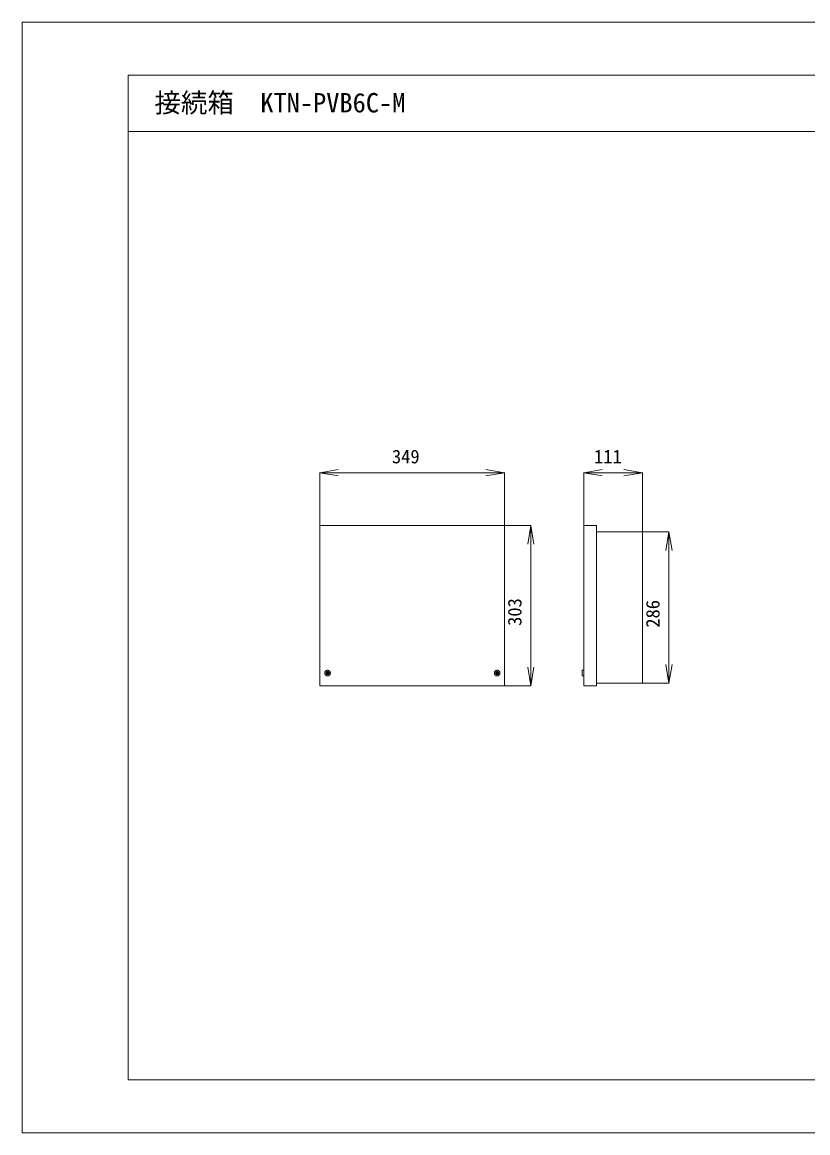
# Model space of a CAD drawing. Units: millimetres, scale not verified. Extents: x -1485 to 1485, y -1050 to 1050.
# Drawn here: x -1485 to 0, y -1050 to 1050 of the extents above; entities that cross this region are included whole.
import ezdxf
from ezdxf.enums import TextEntityAlignment as Align

# ---------------------------------------------------------------- set-up
doc = ezdxf.new("R2010")
doc.units = ezdxf.units.MM
doc.header["$LTSCALE"] = 10
for name, color, linetype, lineweight in [('0-0_0', 7, 'Continuous', 18), ('0-2_用紙枠', 7, 'Continuous', 18), ('0-3_図面枠', 7, 'Continuous', 18)]:
    doc.layers.add(name, color=color, linetype=linetype, lineweight=lineweight)
doc.styles.add('ＭＳ ゴシック', font='')
doc.styles.get('ＭＳ ゴシック').set_extended_font_data('MS Gothic')

# ---------------------------------------------------------------- blocks, each defined once
blk = doc.blocks.new('U9')
at = {"layer": '0-0_0'}
for points in [[(820.44, 1241.37), (820.42, 1241.79), (820.44, 1242.22)], [(820.5, 1240.95), (820.44, 1242.22), (820.5, 1242.63)], [(820.44, 1241.37), (820.44, 1242.22), (820.5, 1240.95)], [(820.6, 1240.56), (820.5, 1242.63), (820.6, 1243.03)], [(820.5, 1240.95), (820.5, 1242.63), (820.6, 1240.56)], [(820.74, 1240.17), (820.6, 1243.03), (820.74, 1243.41)], [(820.6, 1240.56), (820.6, 1243.03), (820.74, 1240.17)], [(820.92, 1239.81), (820.74, 1243.41), (820.92, 1243.78)], [(820.74, 1240.17), (820.74, 1243.41), (820.92, 1239.81)], [(821.13, 1239.47), (820.92, 1243.78), (821.13, 1244.12)], [(820.92, 1239.81), (820.92, 1243.78), (821.13, 1239.47)], [(821.37, 1239.15), (821.13, 1244.12), (821.37, 1244.44)], [(821.13, 1239.47), (821.13, 1244.12), (821.37, 1239.15)], [(821.64, 1238.85), (821.37, 1244.44), (821.64, 1244.74)], [(821.37, 1239.15), (821.37, 1244.44), (821.64, 1238.85)], [(821.93, 1238.58), (821.64, 1244.74), (821.93, 1245.01)], [(821.64, 1238.85), (821.64, 1244.74), (821.93, 1238.58)], [(822.25, 1238.34), (821.93, 1245.01), (822.25, 1245.25)], [(821.93, 1238.58), (821.93, 1245.01), (822.25, 1238.34)], [(822.6, 1238.14), (822.25, 1245.25), (822.6, 1245.45)], [(822.25, 1238.34), (822.25, 1245.25), (822.6, 1238.14)], [(822.96, 1237.96), (822.6, 1245.45), (822.96, 1245.63)], [(822.6, 1238.14), (822.6, 1245.45), (822.96, 1237.96)], [(823.34, 1237.82), (822.96, 1245.63), (823.34, 1245.77)], [(822.96, 1237.96), (822.96, 1245.63), (823.34, 1237.82)], [(823.74, 1237.72), (823.34, 1245.77), (823.74, 1245.87)], [(823.34, 1237.82), (823.34, 1245.77), (823.74, 1237.72)], [(824.16, 1237.66), (823.74, 1245.87), (824.16, 1245.94)], [(823.74, 1237.72), (823.74, 1245.87), (824.16, 1237.66)], [(824.59, 1237.63), (824.16, 1245.94), (824.59, 1245.96)], [(824.16, 1237.66), (824.16, 1245.94), (824.59, 1237.63)], [(824.59, 1237.63), (824.59, 1245.96), (825.01, 1237.66)], [(825.01, 1237.66), (824.59, 1245.96), (825.01, 1245.94)], [(825.01, 1237.66), (825.01, 1245.94), (825.43, 1237.72)], [(825.43, 1237.72), (825.01, 1245.94), (825.43, 1245.87)], [(825.43, 1237.72), (825.43, 1245.87), (825.82, 1237.82)], [(825.82, 1237.82), (825.43, 1245.87), (825.82, 1245.77)], [(825.82, 1237.82), (825.82, 1245.77), (826.21, 1237.96)], [(826.21, 1237.96), (825.82, 1245.77), (826.21, 1245.63)], [(826.21, 1237.96), (826.21, 1245.63), (826.57, 1238.14)], [(826.57, 1238.14), (826.21, 1245.63), (826.57, 1245.45)], [(826.57, 1238.14), (826.57, 1245.45), (826.92, 1238.34)], [(826.92, 1238.34), (826.57, 1245.45), (826.92, 1245.25)], [(826.92, 1238.34), (826.92, 1245.25), (827.24, 1238.58)], [(827.24, 1238.58), (826.92, 1245.25), (827.24, 1245.01)], [(827.24, 1238.58), (827.24, 1245.01), (827.53, 1238.85)], [(827.53, 1238.85), (827.24, 1245.01), (827.53, 1244.74)], [(827.53, 1238.85), (827.53, 1244.74), (827.8, 1239.15)], [(827.8, 1239.15), (827.53, 1244.74), (827.8, 1244.44)], [(827.8, 1239.15), (827.8, 1244.44), (828.04, 1239.47)], [(828.04, 1239.47), (827.8, 1244.44), (828.04, 1244.12)], [(828.04, 1239.47), (828.04, 1244.12), (828.25, 1239.81)], [(828.25, 1239.81), (828.04, 1244.12), (828.25, 1243.78)], [(828.25, 1239.81), (828.25, 1243.78), (828.43, 1240.17)], [(828.43, 1240.17), (828.25, 1243.78), (828.43, 1243.41)], [(828.43, 1240.17), (828.43, 1243.41), (828.57, 1240.56)], [(828.57, 1240.56), (828.43, 1243.41), (828.57, 1243.03)], [(828.57, 1240.56), (828.57, 1243.03), (828.67, 1240.95)], [(828.67, 1240.95), (828.57, 1243.03), (828.67, 1242.63)], [(828.67, 1240.95), (828.67, 1242.63), (828.74, 1241.37)], [(828.74, 1241.37), (828.67, 1242.63), (828.74, 1242.22)], [(828.74, 1241.37), (828.74, 1242.22), (828.76, 1241.79)]]:
    blk.add_solid(points, dxfattribs=at)
blk = doc.blocks.new('U10')
at = {"layer": '0-0_0'}
for points in [[(1278.48, 1241.37), (1278.46, 1241.79), (1278.48, 1242.22)], [(1278.54, 1240.95), (1278.48, 1242.22), (1278.54, 1242.63)], [(1278.48, 1241.37), (1278.48, 1242.22), (1278.54, 1240.95)], [(1278.65, 1240.56), (1278.54, 1242.63), (1278.65, 1243.03)], [(1278.54, 1240.95), (1278.54, 1242.63), (1278.65, 1240.56)], [(1278.78, 1240.17), (1278.65, 1243.03), (1278.78, 1243.41)], [(1278.65, 1240.56), (1278.65, 1243.03), (1278.78, 1240.17)], [(1278.96, 1239.81), (1278.78, 1243.41), (1278.96, 1243.78)], [(1278.78, 1240.17), (1278.78, 1243.41), (1278.96, 1239.81)], [(1279.17, 1239.47), (1278.96, 1243.78), (1279.17, 1244.12)], [(1278.96, 1239.81), (1278.96, 1243.78), (1279.17, 1239.47)], [(1279.4, 1239.15), (1279.17, 1244.12), (1279.4, 1244.44)], [(1279.17, 1239.47), (1279.17, 1244.12), (1279.4, 1239.15)], [(1279.67, 1238.85), (1279.4, 1244.44), (1279.67, 1244.74)], [(1279.4, 1239.15), (1279.4, 1244.44), (1279.67, 1238.85)], [(1279.97, 1238.58), (1279.67, 1244.74), (1279.97, 1245.01)], [(1279.67, 1238.85), (1279.67, 1244.74), (1279.97, 1238.58)], [(1280.29, 1238.34), (1279.97, 1245.01), (1280.29, 1245.25)], [(1279.97, 1238.58), (1279.97, 1245.01), (1280.29, 1238.34)], [(1280.63, 1238.14), (1280.29, 1245.25), (1280.63, 1245.45)], [(1280.29, 1238.34), (1280.29, 1245.25), (1280.63, 1238.14)], [(1280.99, 1237.96), (1280.63, 1245.45), (1280.99, 1245.63)], [(1280.63, 1238.14), (1280.63, 1245.45), (1280.99, 1237.96)], [(1281.38, 1237.82), (1280.99, 1245.63), (1281.38, 1245.77)], [(1280.99, 1237.96), (1280.99, 1245.63), (1281.38, 1237.82)], [(1281.78, 1237.72), (1281.38, 1245.77), (1281.78, 1245.87)], [(1281.38, 1237.82), (1281.38, 1245.77), (1281.78, 1237.72)], [(1282.19, 1237.66), (1281.78, 1245.87), (1282.19, 1245.94)], [(1281.78, 1237.72), (1281.78, 1245.87), (1282.19, 1237.66)], [(1282.62, 1237.63), (1282.19, 1245.94), (1282.62, 1245.96)], [(1282.19, 1237.66), (1282.19, 1245.94), (1282.62, 1237.63)], [(1282.62, 1237.63), (1282.62, 1245.96), (1283.05, 1237.66)], [(1283.05, 1237.66), (1282.62, 1245.96), (1283.05, 1245.94)], [(1283.05, 1237.66), (1283.05, 1245.94), (1283.46, 1237.72)], [(1283.46, 1237.72), (1283.05, 1245.94), (1283.46, 1245.87)], [(1283.46, 1237.72), (1283.46, 1245.87), (1283.86, 1237.82)], [(1283.86, 1237.82), (1283.46, 1245.87), (1283.86, 1245.77)], [(1283.86, 1237.82), (1283.86, 1245.77), (1284.24, 1237.96)], [(1284.24, 1237.96), (1283.86, 1245.77), (1284.24, 1245.63)], [(1284.24, 1237.96), (1284.24, 1245.63), (1284.6, 1238.14)], [(1284.6, 1238.14), (1284.24, 1245.63), (1284.6, 1245.45)], [(1284.6, 1238.14), (1284.6, 1245.45), (1284.95, 1238.34)], [(1284.95, 1238.34), (1284.6, 1245.45), (1284.95, 1245.25)], [(1284.95, 1238.34), (1284.95, 1245.25), (1285.27, 1238.58)], [(1285.27, 1238.58), (1284.95, 1245.25), (1285.27, 1245.01)], [(1285.27, 1238.58), (1285.27, 1245.01), (1285.56, 1238.85)], [(1285.56, 1238.85), (1285.27, 1245.01), (1285.56, 1244.74)], [(1285.56, 1238.85), (1285.56, 1244.74), (1285.83, 1239.15)], [(1285.83, 1239.15), (1285.56, 1244.74), (1285.83, 1244.44)], [(1285.83, 1239.15), (1285.83, 1244.44), (1286.07, 1239.47)], [(1286.07, 1239.47), (1285.83, 1244.44), (1286.07, 1244.12)], [(1286.07, 1239.47), (1286.07, 1244.12), (1286.28, 1239.81)], [(1286.28, 1239.81), (1286.07, 1244.12), (1286.28, 1243.78)], [(1286.28, 1239.81), (1286.28, 1243.78), (1286.45, 1240.17)], [(1286.45, 1240.17), (1286.28, 1243.78), (1286.45, 1243.41)], [(1286.45, 1240.17), (1286.45, 1243.41), (1286.59, 1240.56)], [(1286.59, 1240.56), (1286.45, 1243.41), (1286.59, 1243.03)], [(1286.59, 1240.56), (1286.59, 1243.03), (1286.7, 1240.95)], [(1286.7, 1240.95), (1286.59, 1243.03), (1286.7, 1242.63)], [(1286.7, 1240.95), (1286.7, 1242.63), (1286.76, 1241.37)], [(1286.76, 1241.37), (1286.7, 1242.63), (1286.76, 1242.22)], [(1286.76, 1241.37), (1286.76, 1242.22), (1286.78, 1241.79)]]:
    blk.add_solid(points, dxfattribs=at)

msp = doc.modelspace()

# ---------------------------------------------------------------- linework, layer by layer
at = {"layer": '0-0_0'}
for p, q in [((-922.53, 98.26), (-922.53, 198.37)), ((-887.53, 192.36), (-922.53, 198.19)), ((-887.53, 198.19), (-608.53, 198.19)), ((-608.53, 204.03), (-573.53, 198.19)), ((-573.53, 98.26), (-573.53, 198.37)), ((-423.47, 98.26), (-423.47, 198.37)), ((-388.47, 192.36), (-423.47, 198.19)), ((-388.47, 198.19), (-347.47, 198.19)), ((-347.47, 204.03), (-312.47, 198.19)), ((-312.47, 86.24), (-312.47, 198.37)), ((-573.47, 98.19), (-523.35, 98.19)), ((-529.36, 63.19), (-523.53, 98.19)), ((-399.09, -200.21), (-399.09, 86.57)), ((-399.09, 86.18), (-312.47, 86.18)), ((-312.47, -199.82), (-312.47, 86.18)), ((-312.41, 86.18), (-262.29, 86.18)), ((-268.3, 51.18), (-262.47, 86.18)), ((-523.53, 63.19), (-523.53, -169.81)), ((-262.47, -164.82), (-262.47, 51.18)), ((-256.64, -164.82), (-262.47, -199.82)), ((-517.7, -169.81), (-523.53, -204.81)), ((-573.47, -204.81), (-523.35, -204.81)), ((-312.47, -199.82), (-399.09, -199.82)), ((-312.41, -199.82), (-262.29, -199.82))]:
    msp.add_line(p, q, dxfattribs=at)
for points in [[(-887.53, 204.03), (-922.53, 198.19), (-887.53, 198.19)], [(-608.53, 192.36), (-573.53, 198.19), (-608.53, 198.19)], [(-388.47, 204.03), (-423.47, 198.19), (-388.47, 198.19)], [(-347.47, 192.36), (-312.47, 198.19), (-347.47, 198.19)], [(-517.7, 63.19), (-523.53, 98.19), (-523.53, 63.19)], [(-256.64, 51.18), (-262.47, 86.18), (-262.47, 51.18)], [(-268.3, -164.82), (-262.47, -199.82), (-262.47, -164.82)], [(-907.78, -186.07), (-908.15, -186.06), (-908.51, -186.02), (-908.86, -185.96), (-909.2, -185.88), (-909.53, -185.78), (-909.86, -185.65), (-910.17, -185.51), (-910.48, -185.35), (-910.77, -185.16), (-911.04, -184.96), (-911.31, -184.74), (-911.56, -184.51), (-911.79, -184.26), (-912.01, -184), (-912.21, -183.72), (-912.4, -183.43), (-912.56, -183.13), (-912.71, -182.82), (-912.83, -182.49), (-912.94, -182.16), (-913.02, -181.81), (-913.08, -181.46), (-913.12, -181.1), (-913.13, -180.74), (-913.12, -180.37), (-913.08, -180.01), (-913.02, -179.66), (-912.94, -179.32), (-912.83, -178.99), (-912.71, -178.66), (-912.56, -178.35), (-912.4, -178.05), (-912.21, -177.76), (-912.01, -177.48), (-911.79, -177.22), (-911.56, -176.97), (-911.31, -176.74), (-911.04, -176.52), (-910.77, -176.32)], [(-910.77, -176.32), (-910.48, -176.14), (-910.17, -175.97), (-909.86, -175.83), (-909.53, -175.7), (-909.2, -175.6), (-908.86, -175.52), (-908.51, -175.46), (-908.15, -175.42), (-907.78, -175.41), (-907.42, -175.42), (-907.06, -175.46), (-906.7, -175.52), (-906.36, -175.6), (-906.03, -175.7), (-905.7, -175.83), (-905.39, -175.97), (-905.09, -176.14), (-904.8, -176.32), (-904.52, -176.52), (-904.26, -176.74), (-904.01, -176.97), (-903.77, -177.22), (-903.56, -177.48), (-903.36, -177.76), (-903.18, -178.05), (-903.01, -178.35), (-902.87, -178.66), (-902.74, -178.99), (-902.64, -179.32), (-902.56, -179.66), (-902.5, -180.01), (-902.46, -180.37), (-902.45, -180.74), (-902.46, -181.1), (-902.5, -181.46), (-902.56, -181.81), (-902.64, -182.16), (-902.74, -182.49), (-902.87, -182.82)], [(-907.79, -183.66), (-907.99, -183.65), (-908.19, -183.63), (-908.38, -183.6), (-908.57, -183.55), (-908.75, -183.5), (-908.93, -183.43), (-909.1, -183.35), (-909.26, -183.26), (-909.42, -183.16), (-909.57, -183.05), (-909.72, -182.93), (-909.85, -182.8), (-909.98, -182.67), (-910.1, -182.52), (-910.21, -182.37), (-910.31, -182.21), (-910.4, -182.05), (-910.48, -181.88), (-910.55, -181.7), (-910.6, -181.52), (-910.65, -181.33), (-910.68, -181.14), (-910.7, -180.95), (-910.71, -180.75), (-910.7, -180.55), (-910.68, -180.35), (-910.65, -180.16), (-910.6, -179.97), (-910.55, -179.79), (-910.48, -179.61), (-910.4, -179.44), (-910.31, -179.28), (-910.21, -179.12), (-910.1, -178.97), (-909.98, -178.82), (-909.85, -178.68), (-909.72, -178.56), (-909.57, -178.44), (-909.42, -178.33)], [(-909.42, -178.33), (-909.26, -178.23), (-909.1, -178.14), (-908.93, -178.06), (-908.75, -177.99), (-908.57, -177.93), (-908.38, -177.89), (-908.19, -177.86), (-907.99, -177.84), (-907.79, -177.83), (-907.59, -177.84), (-907.39, -177.86), (-907.2, -177.89), (-907.01, -177.93), (-906.83, -177.99), (-906.66, -178.06), (-906.48, -178.14), (-906.32, -178.23), (-906.16, -178.33), (-906.01, -178.44), (-905.86, -178.56), (-905.73, -178.68), (-905.6, -178.82), (-905.48, -178.97), (-905.37, -179.12), (-905.27, -179.28), (-905.18, -179.44), (-905.1, -179.61), (-905.03, -179.79), (-904.97, -179.97), (-904.93, -180.16), (-904.9, -180.35), (-904.88, -180.55), (-904.87, -180.75), (-904.88, -180.95), (-904.9, -181.14), (-904.93, -181.33), (-904.97, -181.52), (-905.03, -181.7), (-905.1, -181.88)], [(-905.1, -181.88), (-905.18, -182.05), (-905.27, -182.21), (-905.37, -182.37), (-905.48, -182.52), (-905.6, -182.67), (-905.73, -182.8), (-905.86, -182.93), (-906.01, -183.05), (-906.16, -183.16), (-906.32, -183.26), (-906.48, -183.35), (-906.66, -183.43), (-906.83, -183.5), (-907.01, -183.55), (-907.2, -183.6), (-907.39, -183.63), (-907.59, -183.65), (-907.79, -183.66)], [(-902.87, -182.82), (-903.01, -183.13), (-903.18, -183.43), (-903.36, -183.72), (-903.56, -184), (-903.77, -184.26), (-904.01, -184.51), (-904.26, -184.74), (-904.52, -184.96), (-904.8, -185.16), (-905.09, -185.35), (-905.39, -185.51), (-905.7, -185.65), (-906.03, -185.78), (-906.36, -185.88), (-906.7, -185.96), (-907.06, -186.02), (-907.42, -186.06), (-907.78, -186.07)], [(-587.17, -186.07), (-587.53, -186.06), (-587.89, -186.02), (-588.24, -185.96), (-588.59, -185.88), (-588.92, -185.78), (-589.25, -185.65), (-589.56, -185.51), (-589.86, -185.35), (-590.15, -185.16), (-590.43, -184.96), (-590.7, -184.74), (-590.94, -184.51), (-591.18, -184.26), (-591.39, -184), (-591.6, -183.72), (-591.78, -183.43), (-591.94, -183.13), (-592.09, -182.82), (-592.21, -182.49), (-592.31, -182.16), (-592.4, -181.81), (-592.46, -181.46), (-592.49, -181.1), (-592.5, -180.74), (-592.49, -180.37), (-592.46, -180.01), (-592.4, -179.66), (-592.31, -179.32), (-592.21, -178.99), (-592.09, -178.66), (-591.94, -178.35), (-591.78, -178.05), (-591.6, -177.76), (-591.39, -177.48), (-591.18, -177.22), (-590.94, -176.97), (-590.7, -176.74), (-590.43, -176.52), (-590.15, -176.32)], [(-590.15, -176.32), (-589.86, -176.14), (-589.56, -175.97), (-589.25, -175.83), (-588.92, -175.7), (-588.59, -175.6), (-588.24, -175.52), (-587.89, -175.46), (-587.53, -175.42), (-587.17, -175.41), (-586.8, -175.42), (-586.44, -175.46), (-586.09, -175.52), (-585.74, -175.6), (-585.41, -175.7), (-585.08, -175.83), (-584.77, -175.97), (-584.47, -176.14), (-584.18, -176.32), (-583.9, -176.52), (-583.64, -176.74), (-583.39, -176.97), (-583.15, -177.22), (-582.94, -177.48), (-582.74, -177.76), (-582.55, -178.05), (-582.39, -178.35), (-582.25, -178.66), (-582.12, -178.99), (-582.02, -179.32), (-581.94, -179.66), (-581.88, -180.01), (-581.84, -180.37), (-581.83, -180.74), (-581.84, -181.1), (-581.88, -181.46), (-581.94, -181.81), (-582.02, -182.16), (-582.12, -182.49), (-582.25, -182.82)], [(-587.17, -183.66), (-587.37, -183.65), (-587.56, -183.63), (-587.76, -183.6), (-587.95, -183.55), (-588.13, -183.5), (-588.31, -183.43), (-588.48, -183.35), (-588.64, -183.26), (-588.8, -183.16), (-588.95, -183.05), (-589.1, -182.93), (-589.23, -182.8), (-589.36, -182.67), (-589.48, -182.52), (-589.58, -182.37), (-589.68, -182.21), (-589.77, -182.05), (-589.85, -181.88), (-589.92, -181.7), (-589.97, -181.52), (-590.02, -181.33), (-590.05, -181.14), (-590.07, -180.95), (-590.08, -180.75), (-590.07, -180.55), (-590.05, -180.35), (-590.02, -180.16), (-589.97, -179.97), (-589.92, -179.79), (-589.85, -179.61), (-589.77, -179.44), (-589.68, -179.28), (-589.58, -179.12), (-589.48, -178.97), (-589.36, -178.82), (-589.23, -178.68), (-589.1, -178.56), (-588.95, -178.44), (-588.8, -178.33)], [(-588.8, -178.33), (-588.64, -178.23), (-588.48, -178.14), (-588.31, -178.06), (-588.13, -177.99), (-587.95, -177.93), (-587.76, -177.89), (-587.56, -177.86), (-587.37, -177.84), (-587.17, -177.83), (-586.97, -177.84), (-586.77, -177.86), (-586.58, -177.89), (-586.39, -177.93), (-586.21, -177.99), (-586.03, -178.06), (-585.86, -178.14), (-585.7, -178.23), (-585.54, -178.33), (-585.39, -178.44), (-585.24, -178.56), (-585.11, -178.68), (-584.98, -178.82), (-584.86, -178.97), (-584.75, -179.12), (-584.65, -179.28), (-584.56, -179.44), (-584.48, -179.61), (-584.41, -179.79), (-584.36, -179.97), (-584.31, -180.16), (-584.28, -180.35), (-584.26, -180.55), (-584.25, -180.75), (-584.26, -180.95), (-584.28, -181.14), (-584.31, -181.33), (-584.36, -181.52), (-584.41, -181.7), (-584.48, -181.88)], [(-584.48, -181.88), (-584.56, -182.05), (-584.65, -182.21), (-584.75, -182.37), (-584.86, -182.52), (-584.98, -182.67), (-585.11, -182.8), (-585.24, -182.93), (-585.39, -183.05), (-585.54, -183.16), (-585.7, -183.26), (-585.86, -183.35), (-586.03, -183.43), (-586.21, -183.5), (-586.39, -183.55), (-586.58, -183.6), (-586.77, -183.63), (-586.97, -183.65), (-587.17, -183.66)], [(-582.25, -182.82), (-582.39, -183.13), (-582.55, -183.43), (-582.74, -183.72), (-582.94, -184), (-583.15, -184.26), (-583.39, -184.51), (-583.64, -184.74), (-583.9, -184.96), (-584.18, -185.16), (-584.47, -185.35), (-584.77, -185.51), (-585.08, -185.65), (-585.41, -185.78), (-585.74, -185.88), (-586.09, -185.96), (-586.44, -186.02), (-586.8, -186.06), (-587.17, -186.07)], [(-529.36, -169.81), (-523.53, -204.81), (-523.53, -169.81)]]:
    msp.add_lwpolyline(points, dxfattribs=at)
for points in [[(-922.53, -204.81), (-922.53, 98.19), (-573.53, 98.19), (-573.53, -204.81)], [(-423.47, -204.81), (-423.47, 98.19), (-399.09, 98.19), (-399.09, -204.81)], [(-426.74, -186.08), (-426.74, -175.41), (-423.47, -175.41), (-423.47, -186.08)]]:
    msp.add_lwpolyline(points, close=True, dxfattribs=at)
at = {"layer": '0-2_用紙枠'}
msp.add_lwpolyline([(-1485, -1050), (1485, -1050), (1485, 1050), (-1485, 1050)], close=True, dxfattribs=at)
at = {"layer": '0-3_図面枠'}
msp.add_line((1385, 843.39), (-1285, 843.39), dxfattribs=at)
msp.add_lwpolyline([(1385, -950), (1385, 950), (-1285, 950), (-1285, -950)], close=True, dxfattribs=at)

# ---------------------------------------------------------------- block references
at = {"layer": '0-0_0', "xscale": 0.7, "yscale": 0.7}
for name in ['U9', 'U10']:
    msp.add_blockref(name, (-1485, -1050), dxfattribs=at)

# ---------------------------------------------------------------- texts
at = {"layer": '0-0_0', "style": 'ＭＳ ゴシック'}
for s, p in [('349', (-786.11, 208.19)), ('111', (-404.06, 208.19))]:
    msp.add_text(s, height=25.66, dxfattribs=at).set_placement(p, align=Align.BOTTOM_LEFT)
for s, p in [('303', (-533.53, -91.49)), ('286', (-272.47, -94.9))]:
    msp.add_text(s, height=25.66, rotation=90, dxfattribs=at).set_placement(p, align=Align.BOTTOM_LEFT)
at = {"layer": '0-3_図面枠', "style": 'ＭＳ ゴシック'}
msp.add_text('接続箱\u3000KTN-PVB6C-M', height=36.66, dxfattribs=at).set_placement((-1235, 868.39), align=Align.BOTTOM_LEFT)

doc.saveas('drawing.dxf')
